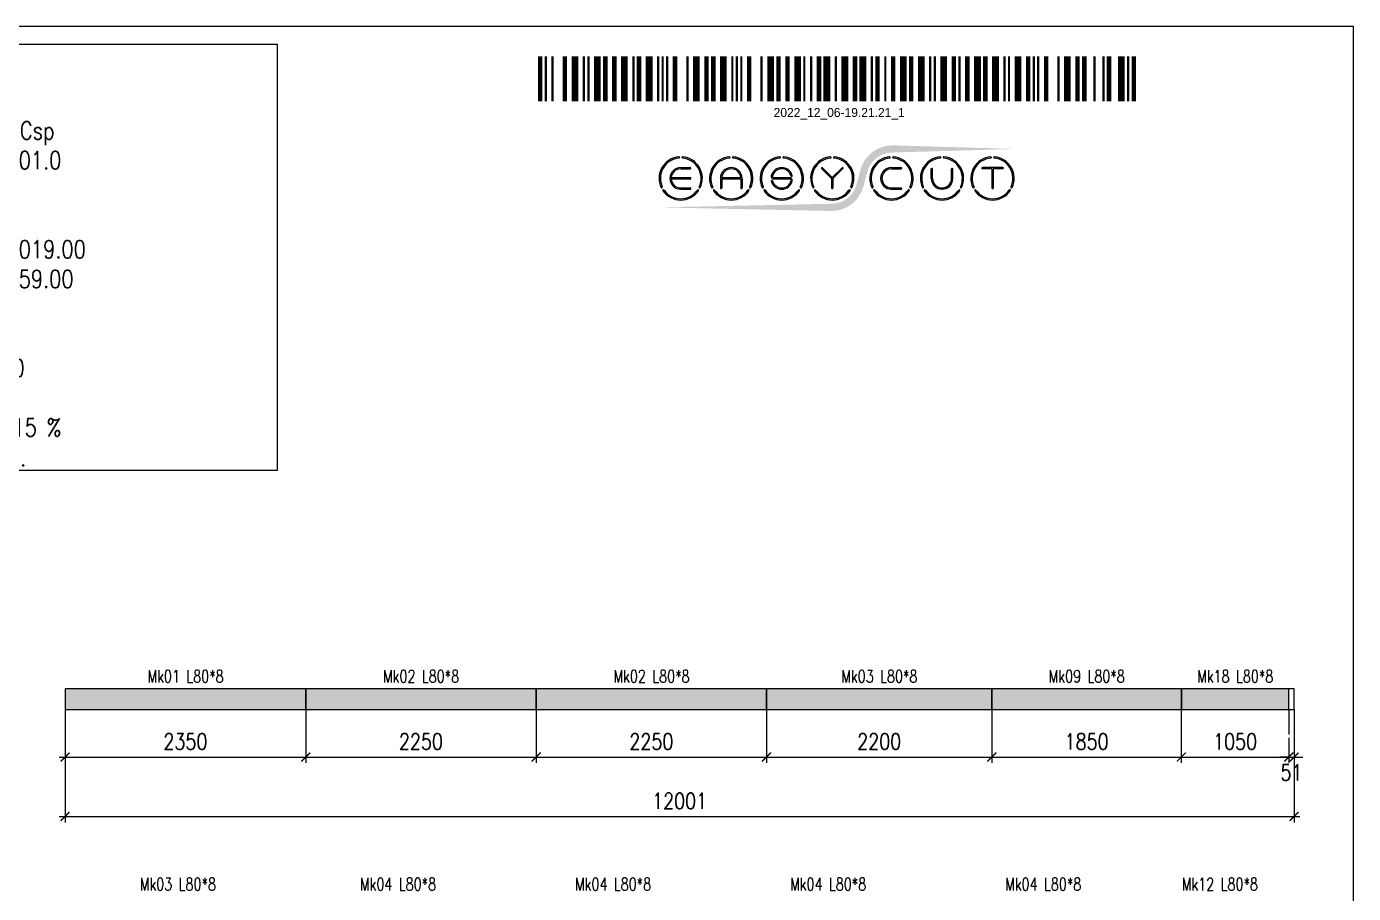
# Model space of a CAD drawing. Header units: millimetres. Extents: x -56 to 421004, y -1 to 91234.
# Drawn here: x 394712 to 407670, y 82476 to 90939 of the extents above; entities that cross this region are included whole.
import ezdxf
from ezdxf.enums import TextEntityAlignment as Align

# ---------------------------------------------------------------- set-up
doc = ezdxf.new("R2010")
doc.units = ezdxf.units.MM
doc.styles.add('EasyCutStyle', font='romans.shx', dxfattribs={"width": 0.8})
doc.styles.add('EasyCutStyleOptimezeBars', font='Romans.shx', dxfattribs={"width": 0.8})
doc.dimstyles.new('EasyCutDimOptimezeBars', dxfattribs={"dimscale": 57.971, "dimtxt": 2.7, "dimasz": 1.5, "dimexe": 1, "dimexo": 0, "dimgap": 1.25, "dimtad": 1, "dimdec": 1, "dimrnd": 0.5, "dimzin": 12, "dimdsep": 46, "dimtxsty": 'EasyCutStyleOptimezeBars', "dimblk": 'ARCHTICK', "dimblk1": 'ARCHTICK', "dimblk2": 'ARCHTICK', "dimcen": 1, "dimdle": 1, "dimclrd": 1, "dimclre": 1, "dimclrt": 3, "dimadec": 3, "dimazin": 0, "dimtfac": 1, "dimtdec": 1, "dimtix": 1, "dimtmove": 0, "dimatfit": 3, "dimfxl": 1, "dimtfill": 1, "dimtolj": 1, "dimtzin": 0, "dimarcsym": 0})

# ---------------------------------------------------------------- blocks, each defined once
blk = doc.blocks.new('Logo')
h = blk.add_hatch(color=256)
h.set_gradient(color1=(255, 0, 0), color2=(255, 255, 0), tint=1)
h.paths.add_polyline_path([(20.48, 4.44, -0.339454), (37.06, 17.17), (118.64, 19.57), (37.06, 21.97, 0.339454), (15.84, 5.69), (13.2, -4.16, -0.339454), (-3.38, -16.88), (-118.22, -19.28), (-3.38, -21.68, 0.339454), (17.84, -5.4)])
for color, points in [(140, [(-115.95, -5.72, -1), (-116.73, -6.09, -0.520567), (-104.94, 14.35, -1), (-104.86, 13.48, 0.520567)]), (140, [(-91.41, -5.72, 1), (-90.63, -6.09, 0.520567), (-102.42, 14.35, 0.916853), (-102.57, 13.5, 0.043377), (-102.5, 13.48, -0.520567)]), (140, [(-82.35, -5.72, -1), (-83.13, -6.09, -0.520567), (-71.34, 14.35, -1), (-71.26, 13.48, 0.520567)]), (140, [(-57.81, -5.72, 1), (-57.03, -6.09, 0.520567), (-68.82, 14.35, 1), (-68.9, 13.48, -0.520567)]), (140, [(-48.75, -5.72, -1), (-49.53, -6.09, -0.520567), (-37.74, 14.35, -1), (-37.66, 13.48, 0.520567)]), (140, [(-24.21, -5.72, 1), (-23.43, -6.09, 0.520567), (-35.22, 14.35, 1), (-35.3, 13.48, -0.520567)]), (140, [(-15.15, -5.72, -1), (-15.93, -6.09, -0.520567), (-4.14, 14.35, -1), (-4.06, 13.48, 0.520567)]), (140, [(9.39, -5.72, 1), (10.17, -6.09, 0.520567), (-1.62, 14.35, 1), (-1.7, 13.48, -0.520567)]), (140, [(24.21, -5.72, -1), (23.43, -6.09, -0.520567), (35.22, 14.35, -1), (35.3, 13.48, 0.520567)]), (140, [(48.75, -5.72, 1), (49.53, -6.09, 0.520567), (37.74, 14.35, 1), (37.66, 13.48, -0.520567)]), (140, [(57.81, -5.72, -1), (57.03, -6.09, -0.520567), (68.82, 14.35, -1), (68.9, 13.48, 0.520567)]), (140, [(82.35, -5.72, 1), (83.13, -6.09, 0.520567), (71.34, 14.35, 1), (71.26, 13.48, -0.520567)]), (140, [(91.41, -5.72, -1), (90.63, -6.09, -0.520567), (102.42, 14.35, -1), (102.5, 13.48, 0.520567)]), (140, [(115.95, -5.72, 1), (116.73, -6.09, 0.520567), (104.94, 14.35, 1), (104.86, 13.48, -0.520567)]), (256, [(-97.34, 0.43), (-110, 0.43, -0.394366), (-103.68, 6.34), (-97.34, 6.34, 1), (-97.34, 7.2), (-103.68, 7.2, 1), (-103.68, -7.2), (-97.34, -7.2, 1), (-97.34, -6.34), (-103.68, -6.34, -0.394366), (-110, -0.43), (-97.34, -0.43, 1)]), (256, [(-31.16, -0.43, -0.486114), (-30.32, -1.5, -0.776377), (-42.6, -1.64, 1), (-43.43, -1.86, 0.776377), (-29.48, -1.71, 0.486114), (-31.16, 0.43), (-41.8, 0.43, -0.486114), (-42.64, 1.5, -0.776377), (-30.36, 1.64, 1), (-29.53, 1.86, 0.776377), (-43.48, 1.71, 0.486114), (-41.8, -0.43)]), (256, [(-9.34, 7.07, 1), (-9.95, 6.46), (-3.31, -0.18), (-3.31, -6.34, 1), (-2.45, -6.34), (-2.45, -0.18), (4.19, 6.46, 1), (3.58, 7.07), (-2.88, 0.61)]), (256, [(36.48, -7.2), (42.82, -7.2, 1), (42.82, -6.34), (36.48, -6.34, -1), (36.48, 6.34), (42.82, 6.34, 1), (42.82, 7.2), (36.48, 7.2, 1)]), (256, [(63.74, 0), (63.74, 6.34, 1), (62.88, 6.34), (62.88, 0, 1), (77.28, 0), (77.28, 6.34, 1), (76.42, 6.34), (76.42, 0, -1)]), (256, [(96.91, 7.2, 1), (96.91, 6.34), (103.25, 6.34), (103.25, -6.34, 1), (104.11, -6.34), (104.11, 6.34), (110.45, 6.34, 1), (110.45, 7.2)]), (140, [(-91.88, -8.26, 1), (-92.59, -7.76, -0.520567), (-114.77, -7.76, 1), (-115.48, -8.26, 0.520567)]), (140, [(-58.28, -8.26, 1), (-58.99, -7.76, -0.520567), (-81.17, -7.76, 1), (-81.88, -8.26, 0.520567)]), (140, [(-24.68, -8.26, 1), (-25.39, -7.76, -0.520567), (-47.57, -7.76, 1), (-48.28, -8.26, 0.520567)]), (140, [(8.92, -8.26, 1), (8.21, -7.76, -0.520567), (-13.97, -7.76, 1), (-14.68, -8.26, 0.520567)]), (140, [(48.28, -8.26, 1), (47.57, -7.76, -0.520567), (25.39, -7.76, 1), (24.68, -8.26, 0.520567)]), (140, [(81.88, -8.26, 1), (81.17, -7.76, -0.520567), (58.99, -7.76, 1), (58.28, -8.26, 0.520567)]), (140, [(115.48, -8.26, 1), (114.77, -7.76, -0.520567), (92.59, -7.76, 1), (91.88, -8.26, 0.520567)])]:
    blk.add_hatch(color=color).paths.add_polyline_path(points)
h = blk.add_hatch(color=256)
h.paths.add_polyline_path([(-63.74, -0.43), (-63.74, -6.34, 1), (-62.88, -6.34), (-62.88, 0, 1), (-77.28, 0), (-77.28, -6.34, 1), (-76.42, -6.34), (-76.42, -0.43)])
h.paths.add_polyline_path([(-76.4, 0.43, -0.933992), (-63.76, 0.43)], flags=16)
for p, q in [((-97.34, 0.43), (-110, 0.43)), ((-103.68, 7.2), (-97.34, 7.2)), ((-103.68, 6.34), (-97.34, 6.34)), ((-77.28, 0), (-77.28, -6.34)), ((-63.76, 0.43), (-76.4, 0.43)), ((-62.88, 0), (-62.88, -6.34)), ((-31.16, 0.43), (-41.8, 0.43)), ((-3.31, -0.18), (-9.95, 6.46)), ((-2.88, 0.61), (-9.34, 7.07)), ((-2.88, 0.61), (3.58, 7.07)), ((-2.45, -0.18), (4.19, 6.46)), ((36.48, 7.2), (42.82, 7.2)), ((36.48, 6.34), (42.82, 6.34)), ((62.88, 0), (62.88, 6.34)), ((63.74, 0), (63.74, 6.34)), ((76.42, 0), (76.42, 6.34)), ((77.28, 0), (77.28, 6.34)), ((110.45, 7.2), (96.91, 7.2)), ((103.25, 6.34), (96.91, 6.34)), ((103.25, 6.34), (103.25, -6.34)), ((104.11, 6.34), (104.11, -6.34)), ((110.45, 6.34), (104.11, 6.34)), ((-97.34, -0.43), (-110, -0.43)), ((-103.68, -6.34), (-97.34, -6.34)), ((-103.68, -7.2), (-97.34, -7.2)), ((-76.42, -0.43), (-76.42, -6.34)), ((-63.74, -0.43), (-76.42, -0.43)), ((-63.74, -0.43), (-63.74, -6.34)), ((-31.16, -0.43), (-41.8, -0.43)), ((-3.31, -0.18), (-3.31, -6.34)), ((-2.45, -0.18), (-2.45, -6.34)), ((36.48, -6.34), (42.82, -6.34)), ((36.48, -7.2), (42.82, -7.2))]:
    blk.add_line(p, q)
at = {"color": 140}
for centre, radius, start, end in [((-103.68, 0), 14.4, 95, 205), ((-103.68, 0), 13.54, 95, 205), ((-104.9, 13.91), 0.432, 275, 95), ((-102.46, 13.91), 0.432, 85, 265), ((-103.68, 0), 13.54, 335, 85), ((-103.68, 0), 14.4, 335, 85), ((-70.08, 0), 14.4, 95, 205), ((-70.08, 0), 13.54, 95, 205), ((-71.3, 13.91), 0.432, 275, 95), ((-68.86, 13.91), 0.432, 85, 265), ((-70.08, 0), 13.54, 335, 85), ((-70.08, 0), 14.4, 335, 85), ((-36.48, 0), 14.4, 95, 205), ((-36.48, 0), 13.54, 95, 205), ((-37.7, 13.91), 0.432, 275, 95), ((-35.26, 13.91), 0.432, 85, 265), ((-36.48, 0), 13.54, 335, 85), ((-36.48, 0), 14.4, 335, 85), ((-2.88, 0), 14.4, 95, 205), ((-2.88, 0), 13.54, 95, 205), ((-4.1, 13.91), 0.432, 275, 95), ((-1.66, 13.91), 0.432, 85, 265), ((-2.88, 0), 13.54, 335, 85), ((-2.88, 0), 14.4, 335, 85), ((36.48, 0), 14.4, 95, 205), ((36.48, 0), 13.54, 95, 205), ((35.26, 13.91), 0.432, 275, 95), ((37.7, 13.91), 0.432, 85, 265), ((36.48, 0), 13.54, 335, 85), ((36.48, 0), 14.4, 335, 85), ((70.08, 0), 14.4, 95, 205), ((70.08, 0), 13.54, 95, 205), ((68.86, 13.91), 0.432, 275, 95), ((71.3, 13.91), 0.432, 85, 265), ((70.08, 0), 13.54, 335, 85), ((70.08, 0), 14.4, 335, 85), ((103.68, 0), 14.4, 95, 205), ((103.68, 0), 13.54, 95, 205), ((102.46, 13.91), 0.432, 275, 95), ((104.9, 13.91), 0.432, 85, 265), ((103.68, 0), 13.54, 335, 85), ((103.68, 0), 14.4, 335, 85), ((-116.34, -5.9), 0.432, 205, 25), ((-115.12, -8.01), 0.432, 35, 215), ((-103.68, 0), 14.4, 215, 325), ((-103.68, 0), 13.54, 215, 325), ((-92.24, -8.01), 0.432, 325, 145), ((-91.02, -5.9), 0.432, 155, 335), ((-82.74, -5.9), 0.432, 205, 25), ((-81.52, -8.01), 0.432, 35, 215), ((-70.08, 0), 14.4, 215, 325), ((-70.08, 0), 13.54, 215, 325), ((-58.64, -8.01), 0.432, 325, 145), ((-57.42, -5.9), 0.432, 155, 335), ((-49.14, -5.9), 0.432, 205, 25), ((-47.92, -8.01), 0.432, 35, 215), ((-36.48, 0), 14.4, 215, 325), ((-36.48, 0), 13.54, 215, 325), ((-25.04, -8.01), 0.432, 325, 145), ((-23.82, -5.9), 0.432, 155, 335), ((-15.54, -5.9), 0.432, 205, 25), ((-14.32, -8.01), 0.432, 35, 215), ((-2.88, 0), 14.4, 215, 325), ((-2.88, 0), 13.54, 215, 325), ((8.56, -8.01), 0.432, 325, 145), ((9.78, -5.9), 0.432, 155, 335), ((23.82, -5.9), 0.432, 205, 25), ((25.04, -8.01), 0.432, 35, 215), ((36.48, 0), 14.4, 215, 325), ((36.48, 0), 13.54, 215, 325), ((47.92, -8.01), 0.432, 325, 145), ((49.14, -5.9), 0.432, 155, 335), ((57.42, -5.9), 0.432, 205, 25), ((58.64, -8.01), 0.432, 35, 215), ((70.08, 0), 14.4, 215, 325), ((70.08, 0), 13.54, 215, 325), ((81.52, -8.01), 0.432, 325, 145), ((82.74, -5.9), 0.432, 155, 335), ((91.02, -5.9), 0.432, 205, 25), ((92.24, -8.01), 0.432, 35, 215), ((103.68, 0), 14.4, 215, 325), ((103.68, 0), 13.54, 215, 325), ((115.12, -8.01), 0.432, 325, 145), ((116.34, -5.9), 0.432, 155, 335)]:
    blk.add_arc(centre, radius, start, end, dxfattribs=at)
for centre, radius, start, end in [((-103.68, 0), 7.2, 90, 270), ((-103.68, 0), 6.34, 90, 176.09044), ((-97.34, 6.77), 0.432, 270, 90), ((-97.34, 0), 0.432, 270, 90), ((-70.08, 0), 7.2, 0, 180), ((-70.08, 0), 6.34, 3.90956, 176.09044), ((-41.8, 1.3), 1.73, 166.29977, 270), ((-36.48, 0), 7.2, 15, 166.29977), ((-41.8, 1.3), 0.864, 166.29977, 270), ((-36.48, 0), 6.34, 15, 166.29977), ((-31.16, -1.3), 1.73, 346.29977, 90), ((-29.94, 1.75), 0.432, 195, 15), ((-9.65, 6.77), 0.432, 45, 225), ((3.89, 6.77), 0.432, 315, 135), ((36.48, 0), 7.2, 90, 270), ((36.48, 0), 6.34, 90, 270), ((42.82, 6.77), 0.432, 270, 90), ((63.31, 6.34), 0.432, 0, 180), ((70.08, 0), 7.2, 180, 0), ((70.08, 0), 6.34, 180, 0), ((76.85, 6.34), 0.432, 0, 180), ((96.91, 6.77), 0.432, 90, 270), ((110.45, 6.77), 0.432, 270, 90), ((-103.68, 0), 6.34, 183.90956, 270), ((-97.34, -6.77), 0.432, 270, 90), ((-76.85, -6.34), 0.432, 180, 0), ((-63.31, -6.34), 0.432, 180, 0), ((-43.02, -1.75), 0.432, 15, 195), ((-36.48, 0), 7.2, 195, 346.29977), ((-36.48, 0), 6.34, 195, 346.29977), ((-31.16, -1.3), 0.864, 346.29977, 90), ((-2.88, -6.34), 0.432, 180, 0), ((42.82, -6.77), 0.432, 270, 90), ((103.68, -6.34), 0.432, 180, 0)]:
    blk.add_arc(centre, radius, start, end)
blk = doc.blocks.new('BARCODE128_2022_12_06-19.21.21_1')
at = {"linetype": 'Continuous'}
for points, const_width in [([(1, 0), (1, 20)], 2), ([(3.5, 0), (3.5, 20)], 1), ([(6.5, 0), (6.5, 20)], 1), ([(12, 0), (12, 20)], 2), ([(16.5, 0), (16.5, 20)], 3), ([(20.5, 0), (20.5, 20)], 1), ([(22.5, 0), (22.5, 20)], 1), ([(26.5, 0), (26.5, 20)], 3), ([(30, 0), (30, 20)], 2), ([(34, 0), (34, 20)], 2), ([(38.5, 0), (38.5, 20)], 3), ([(42.5, 0), (42.5, 20)], 1), ([(45, 0), (45, 20)], 2), ([(49.5, 0), (49.5, 20)], 3), ([(53.5, 0), (53.5, 20)], 1), ([(55.5, 0), (55.5, 20)], 1), ([(57.5, 0), (57.5, 20)], 1), ([(61, 0), (61, 20)], 2), ([(66.5, 0), (66.5, 20)], 1), ([(70.5, 0), (70.5, 20)], 3), ([(75, 0), (75, 20)], 2), ([(78, 0), (78, 20)], 2), ([(82.5, 0), (82.5, 20)], 3), ([(86.5, 0), (86.5, 20)], 1), ([(88.5, 0), (88.5, 20)], 1), ([(90.5, 0), (90.5, 20)], 1), ([(94, 0), (94, 20)], 2), ([(99.5, 0), (99.5, 20)], 1), ([(103.5, 0), (103.5, 20)], 3), ([(107, 0), (107, 20)], 2), ([(111, 0), (111, 20)], 2), ([(115.5, 0), (115.5, 20)], 3), ([(118.5, 0), (118.5, 20)], 1), ([(121.5, 0), (121.5, 20)], 1), ([(125, 0), (125, 20)], 2), ([(128.5, 0), (128.5, 20)], 3), ([(132.5, 0), (132.5, 20)], 1), ([(136.5, 0), (136.5, 20)], 3), ([(141, 0), (141, 20)], 2), ([(144.5, 0), (144.5, 20)], 3), ([(148.5, 0), (148.5, 20)], 1), ([(151, 0), (151, 20)], 2), ([(154.5, 0), (154.5, 20)], 1), ([(158, 0), (158, 20)], 2), ([(162.5, 0), (162.5, 20)], 3), ([(166, 0), (166, 20)], 2), ([(170.5, 0), (170.5, 20)], 3), ([(174.5, 0), (174.5, 20)], 1), ([(176.5, 0), (176.5, 20)], 1), ([(180.5, 0), (180.5, 20)], 3), ([(185, 0), (185, 20)], 2), ([(187.5, 0), (187.5, 20)], 1), ([(191, 0), (191, 20)], 2), ([(195.5, 0), (195.5, 20)], 3), ([(199, 0), (199, 20)], 2), ([(203.5, 0), (203.5, 20)], 3), ([(207.5, 0), (207.5, 20)], 1), ([(209.5, 0), (209.5, 20)], 1), ([(213.5, 0), (213.5, 20)], 3), ([(218, 0), (218, 20)], 2), ([(220.5, 0), (220.5, 20)], 1), ([(222.5, 0), (222.5, 20)], 1), ([(226, 0), (226, 20)], 2), ([(231.5, 0), (231.5, 20)], 1), ([(235.5, 0), (235.5, 20)], 3), ([(240, 0), (240, 20)], 2), ([(243, 0), (243, 20)], 2), ([(247.5, 0), (247.5, 20)], 1), ([(251.5, 0), (251.5, 20)], 1), ([(254, 0), (254, 20)], 2), ([(259.5, 0), (259.5, 20)], 3), ([(262.5, 0), (262.5, 20)], 1), ([(265, 0), (265, 20)], 2)]:
    blk.add_lwpolyline(points, dxfattribs=dict(at, const_width=const_width))
blk.add_text('2022_12_06-19.21.21_1', height=4).set_placement((134, -7), align=Align.CENTER)
blk = doc.blocks.new('_ArchTick')
at = {"color": 0, "linetype": 'ByBlock', "const_width": 0.15}
blk.add_lwpolyline([(-0.5, -0.5), (0.5, 0.5)], dxfattribs=at)
blk = doc.blocks.new('*D1832')
at = {"color": 1, "lineweight": -2}
for p, q in [((395089, 84272), (395089, 83750)), ((397439, 84272), (397439, 83750)), ((395031, 83808), (397497, 83808))]:
    blk.add_line(p, q, dxfattribs=at)
at = {"layer": 'Defpoints', "color": 0}
for p in [(395089, 84272), (397439, 84272), (397439, 83808)]:
    blk.add_point(p, dxfattribs=at)
at = {"color": 1, "lineweight": -2, "xscale": 86.9637, "yscale": 86.9637, "zscale": 86.9637, "rotation": 180}
blk.add_blockref('_ArchTick', (395089, 83808), dxfattribs=at)
at = {"color": 1, "lineweight": -2, "xscale": 86.9637, "yscale": 86.9637, "zscale": 86.9637}
blk.add_blockref('_ArchTick', (397439, 83808), dxfattribs=at)
at = {"color": 3, "insert": (396264, 83959), "char_height": 156.5, "attachment_point": 5, "style": 'EasyCutStyleOptimezeBars', "bg_fill": 3, "box_fill_scale": 1.1, "bg_fill_color": 256, "bg_fill_true_color": 13158600, "bg_fill_transparency": 3953436}
blk.add_mtext('\\A1;2350', dxfattribs=at)
blk = doc.blocks.new('*D1833')
at = {"color": 1, "lineweight": -2}
for p, q in [((397439, 84272), (397439, 83750)), ((399689, 84272), (399689, 83750)), ((397381, 83808), (399747, 83808))]:
    blk.add_line(p, q, dxfattribs=at)
at = {"layer": 'Defpoints', "color": 0}
for p in [(397439, 84272), (399689, 84272), (399689, 83808)]:
    blk.add_point(p, dxfattribs=at)
at = {"color": 1, "lineweight": -2, "xscale": 86.9637, "yscale": 86.9637, "zscale": 86.9637, "rotation": 180}
blk.add_blockref('_ArchTick', (397439, 83808), dxfattribs=at)
at = {"color": 1, "lineweight": -2, "xscale": 86.9637, "yscale": 86.9637, "zscale": 86.9637}
blk.add_blockref('_ArchTick', (399689, 83808), dxfattribs=at)
at = {"color": 3, "insert": (398564, 83959), "char_height": 156.5, "attachment_point": 5, "style": 'EasyCutStyleOptimezeBars', "bg_fill": 3, "box_fill_scale": 1.1, "bg_fill_color": 256, "bg_fill_true_color": 13158600, "bg_fill_transparency": 1791196}
blk.add_mtext('\\A1;2250', dxfattribs=at)
blk = doc.blocks.new('*D1834')
at = {"color": 1, "lineweight": -2}
for p, q in [((399689, 84272), (399689, 83750)), ((401939, 84272), (401939, 83750)), ((399631, 83808), (401997, 83808))]:
    blk.add_line(p, q, dxfattribs=at)
at = {"layer": 'Defpoints', "color": 0}
for p in [(399689, 84272), (401939, 84272), (401939, 83808)]:
    blk.add_point(p, dxfattribs=at)
at = {"color": 1, "lineweight": -2, "xscale": 86.9637, "yscale": 86.9637, "zscale": 86.9637, "rotation": 180}
blk.add_blockref('_ArchTick', (399689, 83808), dxfattribs=at)
at = {"color": 1, "lineweight": -2, "xscale": 86.9637, "yscale": 86.9637, "zscale": 86.9637}
blk.add_blockref('_ArchTick', (401939, 83808), dxfattribs=at)
at = {"color": 3, "insert": (400814, 83959), "char_height": 156.5, "attachment_point": 5, "style": 'EasyCutStyleOptimezeBars', "bg_fill": 3, "box_fill_scale": 1.1, "bg_fill_color": 256, "bg_fill_true_color": 13158600, "bg_fill_transparency": 2118252}
blk.add_mtext('\\A1;2250', dxfattribs=at)
blk = doc.blocks.new('*D1835')
at = {"color": 1, "lineweight": -2}
for p, q in [((401939, 84272), (401939, 83750)), ((404139, 84272), (404139, 83750)), ((401881, 83808), (404197, 83808))]:
    blk.add_line(p, q, dxfattribs=at)
at = {"layer": 'Defpoints', "color": 0}
for p in [(401939, 84272), (404139, 84272), (404139, 83808)]:
    blk.add_point(p, dxfattribs=at)
at = {"color": 1, "lineweight": -2, "xscale": 86.9637, "yscale": 86.9637, "zscale": 86.9637, "rotation": 180}
blk.add_blockref('_ArchTick', (401939, 83808), dxfattribs=at)
at = {"color": 1, "lineweight": -2, "xscale": 86.9637, "yscale": 86.9637, "zscale": 86.9637}
blk.add_blockref('_ArchTick', (404139, 83808), dxfattribs=at)
at = {"color": 3, "insert": (403039, 83959), "char_height": 156.5, "attachment_point": 5, "style": 'EasyCutStyleOptimezeBars', "bg_fill": 3, "box_fill_scale": 1.1, "bg_fill_color": 256, "bg_fill_true_color": 13158600, "bg_fill_transparency": 2711100}
blk.add_mtext('\\A1;2200', dxfattribs=at)
blk = doc.blocks.new('*D1836')
at = {"color": 1, "lineweight": -2}
for p, q in [((404139, 84272), (404139, 83750)), ((405989, 84272), (405989, 83750)), ((404081, 83808), (406047, 83808))]:
    blk.add_line(p, q, dxfattribs=at)
at = {"layer": 'Defpoints', "color": 0}
for p in [(404139, 84272), (405989, 84272), (405989, 83808)]:
    blk.add_point(p, dxfattribs=at)
at = {"color": 1, "lineweight": -2, "xscale": 86.9637, "yscale": 86.9637, "zscale": 86.9637, "rotation": 180}
blk.add_blockref('_ArchTick', (404139, 83808), dxfattribs=at)
at = {"color": 1, "lineweight": -2, "xscale": 86.9637, "yscale": 86.9637, "zscale": 86.9637}
blk.add_blockref('_ArchTick', (405989, 83808), dxfattribs=at)
at = {"color": 3, "insert": (405064, 83959), "char_height": 156.5, "attachment_point": 5, "style": 'EasyCutStyleOptimezeBars', "bg_fill": 3, "box_fill_scale": 1.1, "bg_fill_color": 256, "bg_fill_true_color": 13158600, "bg_fill_transparency": 13756848}
blk.add_mtext('\\A1;1850', dxfattribs=at)
blk = doc.blocks.new('*D1837')
at = {"color": 1, "lineweight": -2}
for p, q in [((405989, 84272), (405989, 83750)), ((407039, 84272), (407039, 83750)), ((405931, 83808), (407097, 83808))]:
    blk.add_line(p, q, dxfattribs=at)
at = {"layer": 'Defpoints', "color": 0}
for p in [(405989, 84272), (407039, 84272), (407039, 83808)]:
    blk.add_point(p, dxfattribs=at)
at = {"color": 1, "lineweight": -2, "xscale": 86.9637, "yscale": 86.9637, "zscale": 86.9637, "rotation": 180}
blk.add_blockref('_ArchTick', (405989, 83808), dxfattribs=at)
at = {"color": 1, "lineweight": -2, "xscale": 86.9637, "yscale": 86.9637, "zscale": 86.9637}
blk.add_blockref('_ArchTick', (407039, 83808), dxfattribs=at)
at = {"color": 3, "insert": (406514, 83959), "char_height": 156.5, "attachment_point": 5, "style": 'EasyCutStyleOptimezeBars', "bg_fill": 3, "box_fill_scale": 1.1, "bg_fill_color": 256, "bg_fill_true_color": 13158600, "bg_fill_transparency": 11558540}
blk.add_mtext('\\A1;1050', dxfattribs=at)
blk = doc.blocks.new('*D1838')
at = {"color": 1, "lineweight": -2}
for p, q in [((407039, 84272), (407039, 83750)), ((407090, 84272), (407090, 83750)), ((407039, 83808), (406952, 83808)), ((407039, 83808), (407090, 83808)), ((407090, 83808), (407177, 83808))]:
    blk.add_line(p, q, dxfattribs=at)
at = {"layer": 'Defpoints', "color": 0}
for p in [(407039, 84272), (407090, 84272)]:
    blk.add_point(p, dxfattribs=at)
at = {"color": 1, "lineweight": -2, "xscale": 86.9637, "yscale": 86.9637, "zscale": 86.9637}
blk.add_blockref('_ArchTick', (407039, 83808), dxfattribs=at)
at = {"color": 1, "lineweight": -2, "xscale": 86.9637, "yscale": 86.9637, "zscale": 86.9637, "rotation": 180}
blk.add_blockref('_ArchTick', (407090, 83808), dxfattribs=at)
at = {"color": 3, "char_height": 156.5, "attachment_point": 5, "style": 'EasyCutStyleOptimezeBars', "bg_fill": 3, "box_fill_scale": 1.1, "bg_fill_color": 256, "bg_fill_true_color": 13158600}
for s, insert, bg_fill_transparency in [('\\A1;', (407065, 84011), 13577088), ('\\A1;51', (407065, 83657), 0)]:
    blk.add_mtext(s, dxfattribs=dict(at, insert=insert, bg_fill_transparency=bg_fill_transparency))
at = {"layer": 'Defpoints', "color": 0}
blk.add_point((407090, 83808), dxfattribs=at)
blk = doc.blocks.new('*D1839')
at = {"color": 1, "lineweight": -2}
for p, q in [((395089, 84272), (395089, 83170)), ((407090, 84272), (407090, 83170)), ((395031, 83228), (407148, 83228))]:
    blk.add_line(p, q, dxfattribs=at)
at = {"layer": 'Defpoints', "color": 0}
for p in [(395089, 84272), (407090, 84272), (407090, 83228)]:
    blk.add_point(p, dxfattribs=at)
at = {"color": 1, "lineweight": -2, "xscale": 86.9637, "yscale": 86.9637, "zscale": 86.9637, "rotation": 180}
blk.add_blockref('_ArchTick', (395089, 83228), dxfattribs=at)
at = {"color": 1, "lineweight": -2, "xscale": 86.9637, "yscale": 86.9637, "zscale": 86.9637}
blk.add_blockref('_ArchTick', (407090, 83228), dxfattribs=at)
at = {"color": 3, "insert": (401090, 83379), "char_height": 156.5, "attachment_point": 5, "style": 'EasyCutStyleOptimezeBars', "bg_fill": 3, "box_fill_scale": 1.1, "bg_fill_color": 256, "bg_fill_true_color": 13158600, "bg_fill_transparency": 12926928}
blk.add_mtext('\\A1;12001', dxfattribs=at)

msp = doc.modelspace()

# ---------------------------------------------------------------- linework, layer by layer
at = {"color": 231, "true_color": 0xfd58be}
msp.add_lwpolyline([(395089.31, 84271.87), (407090.31, 84271.87), (407090.31, 84474.79), (395089.31, 84474.79)], close=True, dxfattribs=at)
at = {"color": 7}
for points in [[(395089.31, 84271.87), (397439.31, 84271.87), (397439.31, 84474.79), (395089.31, 84474.79)], [(397439.31, 84271.87), (399689.31, 84271.87), (399689.31, 84474.79), (397439.31, 84474.79)], [(399689.31, 84271.87), (401939.31, 84271.87), (401939.31, 84474.79), (399689.31, 84474.79)], [(401939.31, 84271.87), (404139.31, 84271.87), (404139.31, 84474.79), (401939.31, 84474.79)], [(404139.31, 84271.87), (405989.31, 84271.87), (405989.31, 84474.79), (404139.31, 84474.79)], [(405989.31, 84271.87), (407039.31, 84271.87), (407039.31, 84474.79), (405989.31, 84474.79)]]:
    msp.add_lwpolyline(points, close=True, dxfattribs=at)
at = {"color": 54, "true_color": 0x9fa717}
msp.add_solid([(395089.31, 84271.87), (397439.31, 84271.87), (395089.31, 84474.79), (397439.31, 84474.79)], dxfattribs=at)
at = {"color": 54, "true_color": 0xa4a517}
for points in [[(397439.31, 84271.87), (399689.31, 84271.87), (397439.31, 84474.79), (399689.31, 84474.79)], [(399689.31, 84271.87), (401939.31, 84271.87), (399689.31, 84474.79), (401939.31, 84474.79)]]:
    msp.add_solid(points, dxfattribs=at)
at = {"color": 54, "true_color": 0xa4a217}
msp.add_solid([(401939.31, 84271.87), (404139.31, 84271.87), (401939.31, 84474.79), (404139.31, 84474.79)], dxfattribs=at)
at = {"color": 54, "true_color": 0x9f8817}
msp.add_solid([(404139.31, 84271.87), (405989.31, 84271.87), (404139.31, 84474.79), (405989.31, 84474.79)], dxfattribs=at)
at = {"color": 34, "true_color": 0x925117}
msp.add_solid([(405989.31, 84271.87), (407039.31, 84271.87), (405989.31, 84474.79), (407039.31, 84474.79)], dxfattribs=at)

# ---------------------------------------------------------------- block references
for name, p, xscale, yscale, zscale in [('BARCODE128_2022_12_06-19.21.21_1', (399705.42, 90210), 21.96053030301118, 21.96053030302573, 21.9605303030303), ('Logo', (402623.12, 89456.9), 14.68608530319761, 14.68608530321217, 14.68608530321705)]:
    msp.add_blockref(name, p, dxfattribs=dict(xscale=xscale, yscale=yscale, zscale=zscale))

# ---------------------------------------------------------------- texts
at = {"style": 'EasyCutStyle', "width": 0.75}
for s, p in [('Mk01 L80*8', (396265.31, 84535.66)), ('Mk02 L80*8', (398565.31, 84535.66)), ('Mk02 L80*8', (400815.31, 84535.66)), ('Mk03 L80*8', (403040.31, 84535.66)), ('Mk09 L80*8', (405065.31, 84535.66)), ('Mk18 L80*8', (406515.31, 84535.66)), ('Mk03 L80*8', (396190.31, 82506.51)), ('Mk04 L80*8', (398340.31, 82506.51)), ('Mk04 L80*8', (400440.31, 82506.51)), ('Mk04 L80*8', (402540.31, 82506.51)), ('Mk04 L80*8', (404640.31, 82506.51)), ('Mk12 L80*8', (406365.31, 82506.51))]:
    msp.add_text(s, height=121.749, dxfattribs=at).set_placement(p, align=Align.CENTER)
at = {"color": 71, "insert": (390799.1, 90591.24), "char_height": 173.9274, "attachment_point": 1, "bg_fill": 3, "box_fill_scale": 1.5, "bg_fill_color": 9, "bg_fill_transparency": 9027596}
msp.add_mtext("{\\Fromans|c0;\\W0.8;\\C2;Nesting^I^I^I^I\\C7;2022_12_06-19.21.21_1^J\\C3;Algoritmo^I^I^I^I\\C7;Ld-Csp^J\\C1;Lunghezza barra^I^I^I\\C7;12001.0^J\\C1;Quantita' barre usate^I^I\\C7;19^J\\C1;Quantita' parti tagliate^I^I\\C7;126^J\\C1;Lunghezza totale barre^I^I\\C7;228019.00^J\\C1;Lunghezza totale sfrido^I^I\\C7;11059.00^J\\C1;Quantita' modelli barre^I^I\\C7;9^J\\C1;Margine iniziale barra^I^I\\C7;0.00^J\\C1;Spessore di taglio^I^I^I\\C7;0.00^J\\C1;Margine minimo finale barra^I\\C7;10.00^J\\C1;Efficienza^I^I^I^I\\C7;95.15 %^J\\C1;Tempo elaborazione^I^I\\C7;251.41 sec.", dxfattribs=at)

# ---------------------------------------------------------------- next in the draw order: linework, layer by layer
at = {"color": 5}
for points in [[(390451.25, 78764.17), (407670.06, 78764.17), (407670.06, 90939.09), (390451.25, 90939.09)], [(390625.18, 86607.47), (397161.53, 86607.47), (397161.53, 90765.16), (390625.18, 90765.16)]]:
    msp.add_lwpolyline(points, close=True, dxfattribs=at)

# ---------------------------------------------------------------- next in the draw order: dimensions: what is measured, and where the dimension line sits
dim = msp.add_linear_dim(base=(397439.31, 83808.07), p1=(395089.31, 84271.87), p2=(397439.31, 84271.87), dimstyle='EasyCutDimOptimezeBars', override={"dimscale": 57.9758, "dimtad": 1})
dim.commit()
dim.dimension.update_dxf_attribs({"geometry": '*D1832', "text_midpoint": (396264.31, 83958.8)})

# ---------------------------------------------------------------- next in the draw order: dimensions: what is measured, and where the dimension line sits
dim = msp.add_linear_dim(base=(399689.31, 83808.07), p1=(397439.31, 84271.87), p2=(399689.31, 84271.87), dimstyle='EasyCutDimOptimezeBars', override={"dimscale": 57.9758, "dimtad": 1})
dim.commit()
dim.dimension.update_dxf_attribs({"geometry": '*D1833', "text_midpoint": (398564.31, 83958.8)})

# ---------------------------------------------------------------- next in the draw order: dimensions: what is measured, and where the dimension line sits
dim = msp.add_linear_dim(base=(401939.31, 83808.07), p1=(399689.31, 84271.87), p2=(401939.31, 84271.87), dimstyle='EasyCutDimOptimezeBars', override={"dimscale": 57.9758, "dimtad": 1})
dim.commit()
dim.dimension.update_dxf_attribs({"geometry": '*D1834', "text_midpoint": (400814.31, 83958.8)})

# ---------------------------------------------------------------- next in the draw order: dimensions: what is measured, and where the dimension line sits
dim = msp.add_linear_dim(base=(404139.31, 83808.07), p1=(401939.31, 84271.87), p2=(404139.31, 84271.87), dimstyle='EasyCutDimOptimezeBars', override={"dimscale": 57.9758, "dimtad": 1})
dim.commit()
dim.dimension.update_dxf_attribs({"geometry": '*D1835', "text_midpoint": (403039.31, 83958.8)})

# ---------------------------------------------------------------- next in the draw order: dimensions: what is measured, and where the dimension line sits
dim = msp.add_linear_dim(base=(405989.31, 83808.07), p1=(404139.31, 84271.87), p2=(405989.31, 84271.87), dimstyle='EasyCutDimOptimezeBars', override={"dimscale": 57.9758, "dimtad": 1})
dim.commit()
dim.dimension.update_dxf_attribs({"geometry": '*D1836', "text_midpoint": (405064.31, 83958.8)})

# ---------------------------------------------------------------- next in the draw order: dimensions: what is measured, and where the dimension line sits
dim = msp.add_linear_dim(base=(407039.31, 83808.07), p1=(405989.31, 84271.87), p2=(407039.31, 84271.87), dimstyle='EasyCutDimOptimezeBars', override={"dimscale": 57.9758, "dimtad": 1})
dim.commit()
dim.dimension.update_dxf_attribs({"geometry": '*D1837', "text_midpoint": (406514.31, 83958.8)})

# ---------------------------------------------------------------- next in the draw order: dimensions: what is measured, and where the dimension line sits
dim = msp.add_linear_dim(base=(407090.31, 83808.07), p1=(407039.31, 84271.87), p2=(407090.31, 84271.87), text='\\X<>', dimstyle='EasyCutDimOptimezeBars', override={"dimscale": 57.9758})
dim.commit()
dim.dimension.update_dxf_attribs({"geometry": '*D1838', "text_midpoint": (407064.81, 83808.07)})

# ---------------------------------------------------------------- next in the draw order: dimensions: what is measured, and where the dimension line sits
dim = msp.add_linear_dim(base=(407090.31, 83228.31), p1=(395089.31, 84271.87), p2=(407090.31, 84271.87), dimstyle='EasyCutDimOptimezeBars', override={"dimscale": 57.9758, "dimtad": 1})
dim.commit()
dim.dimension.update_dxf_attribs({"geometry": '*D1839', "text_midpoint": (401089.81, 83379.05)})

doc.saveas('drawing.dxf')
